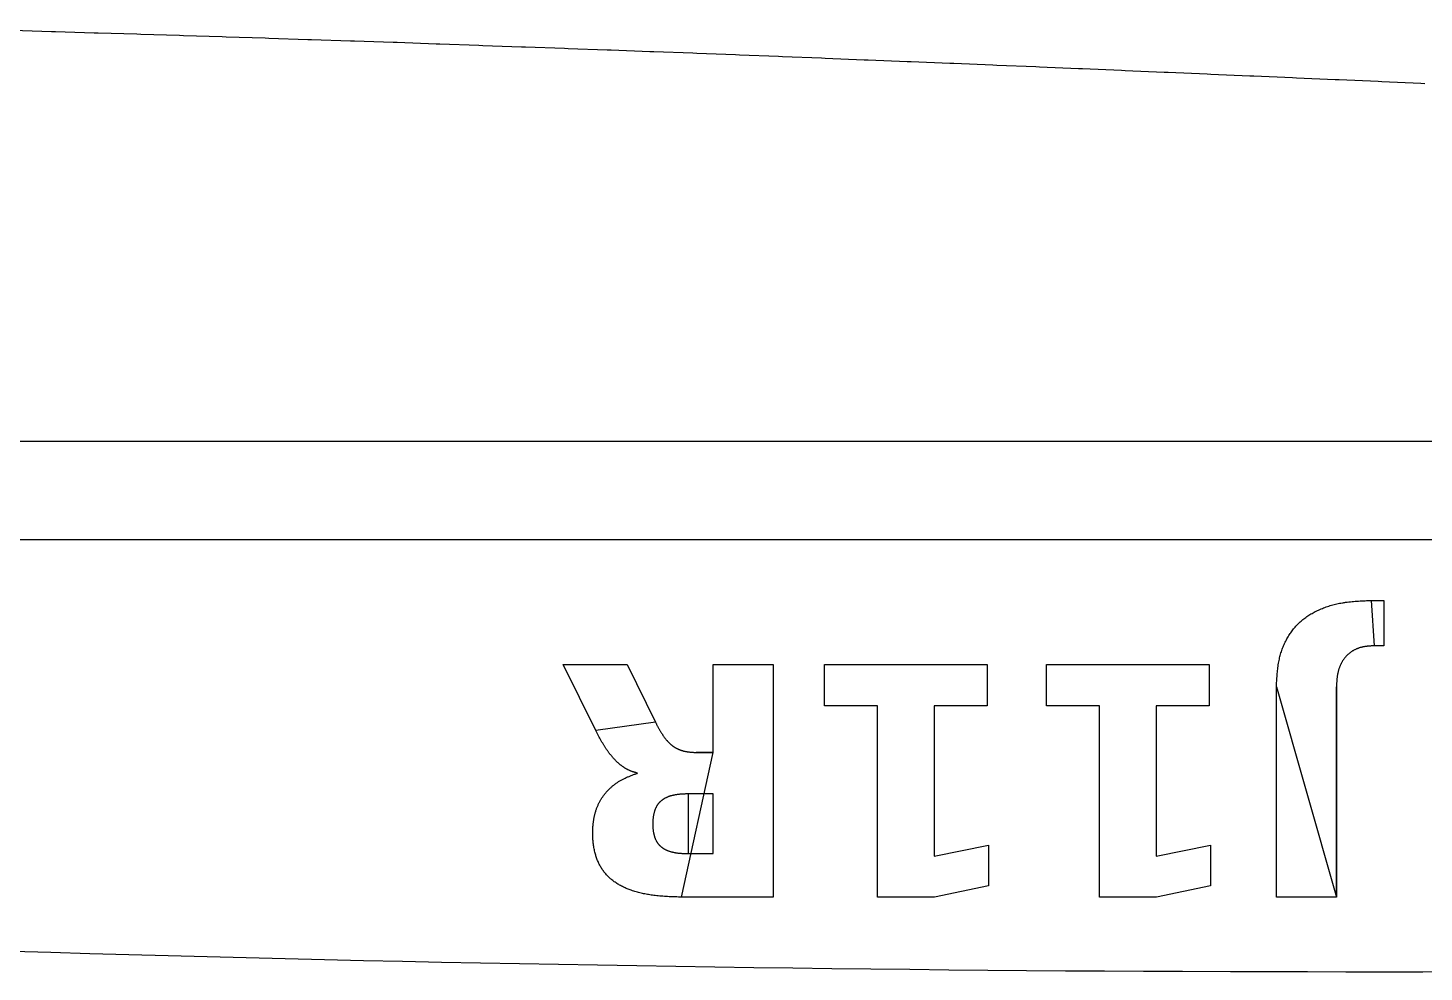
# Model space of a CAD drawing. Extents: x 27 to 271, y 44 to 138.
# Drawn here: x 215.52 to 234.03, y 65.75 to 78.27 of the extents above; entities that cross this region are included whole.
import ezdxf

# ---------------------------------------------------------------- set-up
doc = ezdxf.new("R2010")
doc.units = 0
doc.layers.add('jig_layer', color=7, linetype='CONTINUOUS')
doc.layers.add('jig_number_layer', color=7, linetype='CONTINUOUS')

msp = doc.modelspace()

# ---------------------------------------------------------------- linework, layer by layer
at = {"layer": 'jig_layer', "color": 7}
for points in [[(214.184222, 78.272405), (214.698419, 78.258407), (214.750023, 78.256431), (215.264424, 78.242405), (215.31602, 78.240429), (215.830319, 78.225387), (215.881924, 78.224258)], [(215.881924, 78.224402), (216.396322, 78.209388), (216.44792, 78.207412), (216.962222, 78.192398), (217.013818, 78.190423), (217.528323, 78.174392), (217.579919, 78.173263)], [(217.579919, 78.173405), (218.094619, 78.157403), (218.146224, 78.155427), (218.660918, 78.139397), (218.712522, 78.137421), (219.227222, 78.120403), (219.278922, 78.118428), (219.793721, 78.102397), (219.845422, 78.100422), (220.360522, 78.083404), (220.412121, 78.081428), (220.927419, 78.063394), (220.979122, 78.061419), (221.494522, 78.043385), (221.546222, 78.041409), (222.061622, 78.023375), (222.113323, 78.0214), (222.628821, 78.003366), (222.68062, 78.00139), (223.196221, 77.982368), (223.247918, 77.980393), (223.763721, 77.961371), (223.815422, 77.959395), (224.331522, 77.940374), (224.383222, 77.938398), (224.89942, 77.91836), (224.951222, 77.916385), (225.467522, 77.896347), (225.519321, 77.894371), (226.035918, 77.874334), (226.08772, 77.872358), (226.604418, 77.851333), (226.656223, 77.849357), (227.172819, 77.829319), (227.224723, 77.826328), (227.741421, 77.806318), (227.793223, 77.803327), (228.309921, 77.782329), (228.361723, 77.780354), (228.878122, 77.759328), (228.929921, 77.756337), (229.446221, 77.735339), (229.498023, 77.733364), (230.014018, 77.71135), (230.065718, 77.709375), (230.581621, 77.687361), (230.633422, 77.685386), (231.149121, 77.663344), (231.200819, 77.661369), (231.71632, 77.638339), (231.768021, 77.636364), (232.28322, 77.614351), (232.33492, 77.612375), (232.85012, 77.589346), (232.901721, 77.58737), (233.416622, 77.564341), (233.468319, 77.562365), (233.98292, 77.539336), (234.034618, 77.53736)], [(261.375618, 76.595404), (261.860721, 76.601415), (261.909317, 76.603391), (262.390918, 76.612422), (262.439119, 76.614398), (262.91652, 76.62642), (262.964419, 76.629412), (263.436221, 76.645414), (263.483519, 76.648405), (263.947622, 76.668415), (263.994118, 76.671407), (264.335319, 76.6904), (264.575318, 76.685405), (264.575318, 74.790401), (268.895319, 74.790401), (268.895319, 72.790399), (165.361324, 72.790399), (165.361324, 77.879402)], [(174.879421, 67.502122), (174.478518, 67.498115), (173.99922, 67.489112), (173.76622, 67.484116), (173.347318, 67.493119), (172.733722, 67.499131), (172.733722, 69.489119), (167.515619, 69.489119), (167.515619, 71.489121), (261.933523, 71.489121), (261.933523, 66.354118)], [(231.459222, 65.75712), (230.82432, 65.760111), (230.307622, 65.762087), (229.791017, 65.765107), (229.274319, 65.768098), (228.75772, 65.772106), (228.241123, 65.776113), (227.724422, 65.781109), (227.20762, 65.786104), (226.69082, 65.792115), (226.17382, 65.798127), (225.656721, 65.804138), (225.139623, 65.811137), (224.622419, 65.819124), (224.105222, 65.827111), (223.587824, 65.835098), (223.070522, 65.844129), (222.553019, 65.853132), (222.035522, 65.863122), (221.517921, 65.873113), (221.00032, 65.883104), (220.482521, 65.89411), (219.964821, 65.905117), (219.447121, 65.917111), (218.929323, 65.930122), (218.411323, 65.942116), (217.89342, 65.956115), (217.375418, 65.969125), (216.857224, 65.983123), (216.339124, 65.997121), (215.820921, 66.012107), (215.302716, 66.02715)], [(231.969719, 65.756123), (231.459222, 65.757252)], [(232.480019, 65.755124), (231.969719, 65.756253)], [(234.011524, 65.75412), (233.500524, 65.75412), (232.990322, 65.75412), (232.480019, 65.755249)], [(234.521519, 65.755076), (234.011524, 65.753948)]]:
    msp.add_lwpolyline(points, dxfattribs=at)
at = {"layer": 'jig_number_layer', "color": 7}
for points in [[(233.330428, 70.681454), (233.491656, 70.681454), (233.491656, 70.079937), (233.367639, 70.079937), (233.330428, 70.681454), (233.330428, 70.681454), (233.330428, 70.681454), (233.330428, 70.681454)], [(223.044752, 68.957525), (222.61274, 69.833958), (223.460231, 69.833958), (223.836433, 69.067081), (223.044752, 68.957525), (223.044752, 68.957525), (223.044752, 68.957525), (223.044752, 68.957525)], [(224.603316, 68.666072), (224.603316, 69.833958), (225.399134, 69.833958), (225.399134, 66.747841), (224.183699, 66.747841), (224.603316, 68.666072), (224.603316, 68.666072), (224.603316, 68.666072), (224.603316, 68.666072)], [(228.235137, 69.284121), (227.532336, 69.284121), (227.532336, 67.289411), (228.253736, 67.438238), (228.253736, 66.896668), (227.536468, 66.747841), (226.779926, 66.747841), (226.779926, 69.284121), (226.077125, 69.284121), (226.077125, 69.833958), (228.235137, 69.833958), (228.235137, 69.284121), (228.235137, 69.284121), (228.235137, 69.284121), (228.235137, 69.284121), (228.235137, 69.284121), (228.235137, 69.284121)], [(231.178619, 69.284121), (230.475824, 69.284121), (230.475824, 67.289411), (231.197226, 67.438238), (231.197226, 66.896668), (230.479961, 66.747841), (229.723417, 66.747841), (229.723417, 69.284121), (229.020618, 69.284121), (229.020618, 69.833958), (231.178619, 69.833958), (231.178619, 69.284121), (231.178619, 69.284121), (231.178619, 69.284121), (231.178619, 69.284121), (231.178619, 69.284121), (231.178619, 69.284121)], [(232.865343, 66.747841), (232.069524, 66.747841), (232.069524, 69.534235), (232.865343, 66.747841), (232.865343, 66.747841), (232.865343, 66.747841), (232.865343, 66.747841)], [(232.865343, 69.534235), (232.865343, 66.747841), (232.865343, 66.747841), (232.865343, 69.534235), (232.865343, 69.534235), (232.865343, 69.534235), (232.865343, 69.534235)], [(224.378006, 68.666072), (224.603316, 68.666072), (224.603316, 68.666072), (224.378006, 68.666072), (224.378006, 68.666072), (224.378006, 68.666072), (224.378006, 68.666072)], [(224.268453, 67.324548), (224.603316, 67.324548), (224.603316, 68.116232), (224.268453, 68.116232), (224.268453, 68.116232), (224.268453, 67.324548), (224.268453, 67.324548), (224.268453, 67.324548), (224.268453, 67.324548)]]:
    msp.add_lwpolyline(points, close=True, dxfattribs=at)
for points, knots in [([(232.069524, 69.534235), (232.070107, 69.54737), (232.071271, 69.573642), (232.073319, 69.613036), (232.075628, 69.652382), (232.078384, 69.691665), (232.081719, 69.730868), (232.08582, 69.769978), (232.090852, 69.80896), (232.096928, 69.847771), (232.103884, 69.884664), (232.111684, 69.919604), (232.120111, 69.952605), (232.129581, 69.985347), (232.140115, 70.017784), (232.151706, 70.049884), (232.164383, 70.081575), (232.178137, 70.112823), (232.193007, 70.143563), (232.208578, 70.173), (232.22477, 70.201121), (232.241482, 70.227942), (232.25912, 70.254153), (232.27767, 70.279719), (232.297117, 70.304601), (232.317446, 70.328746), (232.33864, 70.352114), (232.360684, 70.374659), (232.383782, 70.39655), (232.407956, 70.417695), (232.433143, 70.438091), (232.459092, 70.45754), (232.485743, 70.476043), (232.513032, 70.49362), (232.540904, 70.510275), (232.569318, 70.52601), (232.598215, 70.540861), (232.628838, 70.555433), (232.661215, 70.569599), (232.695355, 70.583241), (232.729895, 70.595804), (232.764792, 70.607302), (232.8, 70.617773), (232.835473, 70.627251), (232.871181, 70.635738), (232.907085, 70.643276), (232.945287, 70.650292), (232.985796, 70.656597), (233.02859, 70.662142), (233.071513, 70.666715), (233.11453, 70.670445), (233.157615, 70.673485), (233.200761, 70.675958), (233.243954, 70.678011), (233.287184, 70.679804), (233.316008, 70.680899), (233.33042, 70.681446)], [0, 0, 0, 0, 0.039444, 0.078892, 0.118341, 0.157684, 0.197026, 0.236369, 0.27565, 0.314928, 0.354203, 0.388257, 0.422312, 0.456368, 0.49049, 0.52461, 0.558732, 0.59287, 0.627013, 0.661153, 0.692751, 0.724343, 0.755937, 0.787511, 0.819084, 0.850657, 0.88218, 0.913705, 0.945226, 0.977628, 1.01003, 1.042432, 1.074891, 1.107343, 1.139793, 1.17228, 1.204765, 1.237248, 1.274006, 1.310765, 1.347524, 1.38425, 1.420977, 1.457705, 1.494388, 1.531071, 1.567753, 1.610898, 1.654046, 1.697194, 1.740385, 1.783576, 1.826766, 1.870032, 1.913299, 1.956567, 1.956567, 1.956567, 1.956567]), ([(233.367639, 70.079937), (233.361975, 70.079655), (233.350646, 70.079091), (233.333656, 70.078181), (233.316686, 70.077148), (233.299746, 70.075924), (233.282843, 70.074448), (233.265978, 70.072669), (233.24917, 70.07048), (233.23244, 70.067805), (233.216503, 70.064729), (233.201364, 70.0613), (233.187027, 70.05757), (233.172808, 70.053368), (233.158722, 70.048715), (233.14479, 70.043599), (233.131036, 70.038021), (233.11748, 70.031973), (233.104149, 70.025447), (233.091352, 70.018588), (233.079084, 70.011439), (233.067349, 70.004026), (233.055876, 69.996216), (233.04469, 69.988003), (233.033787, 69.979424), (233.023191, 69.970475), (233.012937, 69.961143), (233.003016, 69.951468), (232.993336, 69.941342), (232.983948, 69.930744), (232.974846, 69.919706), (232.966141, 69.908347), (232.957842, 69.896683), (232.949927, 69.88475), (232.942409, 69.872562), (232.935292, 69.860133), (232.928559, 69.847487), (232.922009, 69.834166), (232.915652, 69.820185), (232.909558, 69.805528), (232.903934, 69.790686), (232.898772, 69.775682), (232.89405, 69.760537), (232.889774, 69.745272), (232.885927, 69.7299), (232.882524, 69.71443), (232.879375, 69.69805), (232.876534, 69.680763), (232.874046, 69.662575), (232.872018, 69.64432), (232.870252, 69.626034), (232.86894, 69.607704), (232.867876, 69.58935), (232.866866, 69.570979), (232.866142, 69.55258), (232.865611, 69.540315), (232.865346, 69.534182)], [0, 0, 0, 0, 0.017013, 0.034029, 0.051045, 0.068014, 0.084981, 0.101946, 0.118885, 0.135826, 0.152765, 0.167569, 0.182384, 0.197202, 0.212042, 0.226879, 0.241719, 0.256561, 0.271399, 0.286238, 0.30011, 0.313986, 0.327871, 0.341739, 0.35561, 0.369483, 0.383339, 0.397193, 0.41105, 0.425353, 0.439659, 0.453961, 0.468276, 0.482598, 0.496911, 0.51123, 0.525557, 0.539884, 0.555754, 0.571626, 0.587496, 0.603362, 0.61922, 0.635081, 0.650913, 0.666753, 0.682594, 0.700947, 0.719303, 0.73766, 0.756043, 0.774414, 0.792787, 0.811196, 0.82961, 0.848026, 0.848026, 0.848026, 0.848026]), ([(223.836433, 69.067081), (223.839126, 69.061895), (223.844513, 69.051519), (223.85263, 69.035972), (223.860801, 69.020453), (223.869059, 69.004987), (223.87744, 68.989593), (223.885962, 68.97428), (223.894654, 68.959066), (223.903549, 68.943974), (223.912156, 68.929874), (223.920451, 68.916754), (223.928395, 68.904593), (223.936532, 68.892558), (223.94487, 68.880658), (223.953411, 68.868903), (223.962186, 68.857314), (223.971178, 68.845888), (223.980399, 68.834638), (223.989291, 68.824263), (223.997804, 68.814723), (224.005897, 68.805983), (224.014165, 68.797414), (224.02262, 68.789041), (224.031274, 68.780888), (224.040126, 68.772962), (224.049192, 68.765288), (224.058469, 68.757888), (224.067701, 68.750954), (224.076882, 68.744505), (224.085976, 68.738506), (224.095236, 68.732763), (224.104661, 68.727277), (224.114244, 68.722051), (224.123966, 68.717075), (224.133815, 68.712352), (224.143783, 68.707889), (224.154184, 68.70357), (224.165003, 68.699383), (224.17625, 68.695372), (224.187597, 68.691671), (224.199033, 68.688255), (224.210548, 68.685118), (224.222142, 68.682292), (224.233768, 68.679634), (224.245481, 68.677425), (224.257733, 68.675345), (224.270556, 68.673587), (224.283908, 68.671928), (224.297297, 68.670542), (224.310724, 68.669544), (224.324164, 68.668651), (224.33761, 68.667704), (224.351087, 68.667242), (224.364564, 68.66665), (224.373554, 68.666278), (224.378049, 68.666091)], [0, 0, 0, 0, 0.017531, 0.035074, 0.052615, 0.070146, 0.087672, 0.105197, 0.122719, 0.140235, 0.157751, 0.172275, 0.186799, 0.201328, 0.215857, 0.230386, 0.244918, 0.259462, 0.274004, 0.288552, 0.300452, 0.31236, 0.324283, 0.336171, 0.348055, 0.359948, 0.371814, 0.383682, 0.395545, 0.406446, 0.417334, 0.428226, 0.439131, 0.450045, 0.460968, 0.471892, 0.482809, 0.49373, 0.505674, 0.517609, 0.529549, 0.541475, 0.553412, 0.565347, 0.577272, 0.589185, 0.601101, 0.61455, 0.62801, 0.641464, 0.654926, 0.6684, 0.681876, 0.695357, 0.708851, 0.722348, 0.722348, 0.722348, 0.722348]), ([(224.183699, 66.747841), (224.169948, 66.748217), (224.142447, 66.74897), (224.101197, 66.750217), (224.059968, 66.751709), (224.018767, 66.753526), (223.977595, 66.755656), (223.936461, 66.758317), (223.895381, 66.761618), (223.85437, 66.765617), (223.815844, 66.770154), (223.77981, 66.775141), (223.746263, 66.78045), (223.712823, 66.786446), (223.679511, 66.79315), (223.64635, 66.800609), (223.613365, 66.808868), (223.580579, 66.817932), (223.548026, 66.827848), (223.517616, 66.838031), (223.48932, 66.848319), (223.463112, 66.858588), (223.437203, 66.869563), (223.411636, 66.881286), (223.386446, 66.893776), (223.36169, 66.907094), (223.337427, 66.921275), (223.313717, 66.936345), (223.291361, 66.951817), (223.270363, 66.967624), (223.250666, 66.98363), (223.231587, 67.000378), (223.213147, 67.017838), (223.1954, 67.036011), (223.178383, 67.054857), (223.162136, 67.074354), (223.1467, 67.094482), (223.131931, 67.115479), (223.117924, 67.137358), (223.104684, 67.160067), (223.092374, 67.18331), (223.080985, 67.20703), (223.070474, 67.231164), (223.060856, 67.255668), (223.052086, 67.280492), (223.044161, 67.305604), (223.036705, 67.332175), (223.029848, 67.360213), (223.023688, 67.389706), (223.018477, 67.419378), (223.014235, 67.449201), (223.010852, 67.479129), (223.008336, 67.509148), (223.0065, 67.539224), (223.005577, 67.569347), (223.00538, 67.596584), (223.005615, 67.620919), (223.006161, 67.642349), (223.00708, 67.663753), (223.008424, 67.685128), (223.010212, 67.706463), (223.012426, 67.72776), (223.015164, 67.748991), (223.018235, 67.770172), (223.021713, 67.790626), (223.025557, 67.810349), (223.029704, 67.829343), (223.034285, 67.848243), (223.039305, 67.867032), (223.044788, 67.88569), (223.050732, 67.904204), (223.05715, 67.922559), (223.064047, 67.94074), (223.071314, 67.958405), (223.078906, 67.975557), (223.086821, 67.992179), (223.095159, 68.00859), (223.103937, 68.024772), (223.113145, 68.040713), (223.122759, 68.056413), (223.132817, 68.071828), (223.143269, 68.086977), (223.154144, 68.101833), (223.165435, 68.116385), (223.177111, 68.130642), (223.189175, 68.144576), (223.201603, 68.158188), (223.21438, 68.171475), (223.227496, 68.184432), (223.24095, 68.197043), (223.254713, 68.209322), (223.269085, 68.22154), (223.284105, 68.233632), (223.299755, 68.245598), (223.315705, 68.257155), (223.331941, 68.268303), (223.348448, 68.279042), (223.365219, 68.289345), (223.38222, 68.299242), (223.399458, 68.308701), (223.417537, 68.318066), (223.436486, 68.327261), (223.456284, 68.336291), (223.476282, 68.344915), (223.496411, 68.353165), (223.516789, 68.361131), (223.536801, 68.368834), (223.558656, 68.376424), (223.57397, 68.383679), (223.608114, 68.390456), (223.585534, 68.394572), (223.575377, 68.398087), (223.563121, 68.401627), (223.551473, 68.405298), (223.539727, 68.409092), (223.528089, 68.413071), (223.51653, 68.41727), (223.505076, 68.421718), (223.493677, 68.426488), (223.482361, 68.431616), (223.471131, 68.437079), (223.460042, 68.442844), (223.449099, 68.448905), (223.438298, 68.455234), (223.427643, 68.461812), (223.417145, 68.468643), (223.406785, 68.475696), (223.396415, 68.483112), (223.386011, 68.490842), (223.375604, 68.498921), (223.365358, 68.507196), (223.355284, 68.515673), (223.345371, 68.524327), (223.335597, 68.533138), (223.326001, 68.542143), (223.316548, 68.5513), (223.306832, 68.561013), (223.296878, 68.571307), (223.286694, 68.582191), (223.2767, 68.59325), (223.26687, 68.604458), (223.257216, 68.615819), (223.247718, 68.627316), (223.238399, 68.638959), (223.229227, 68.650714), (223.219653, 68.663306), (223.209716, 68.676762), (223.199437, 68.691095), (223.189357, 68.705566), (223.179466, 68.720165), (223.16977, 68.734893), (223.160239, 68.749726), (223.150903, 68.764682), (223.141722, 68.779733), (223.132204, 68.795712), (223.12238, 68.812638), (223.112259, 68.830513), (223.102308, 68.848484), (223.092496, 68.866533), (223.082802, 68.884645), (223.073213, 68.902818), (223.063685, 68.921025), (223.054206, 68.939257), (223.047909, 68.951421), (223.04476, 68.957503)], [0, 0, 0, 0, 0.041268, 0.082536, 0.123806, 0.165033, 0.206258, 0.247485, 0.288689, 0.329892, 0.371095, 0.405055, 0.439018, 0.47298, 0.506967, 0.540953, 0.57494, 0.608964, 0.642989, 0.677017, 0.705161, 0.733306, 0.761453, 0.78956, 0.817674, 0.845788, 0.873877, 0.901964, 0.93005, 0.955419, 0.980795, 1.00617, 1.031563, 1.056959, 1.082355, 1.107718, 1.133076, 1.158431, 1.184708, 1.210988, 1.237268, 1.263591, 1.289908, 1.316221, 1.342546, 1.368875, 1.395205, 1.425325, 1.45545, 1.485576, 1.515689, 1.545803, 1.575918, 1.606055, 1.636187, 1.666319, 1.687761, 1.709194, 1.730626, 1.752028, 1.77344, 1.794854, 1.816256, 1.837657, 1.859058, 1.878491, 1.897935, 1.917378, 1.936827, 1.956271, 1.975715, 1.995155, 2.014599, 2.034044, 2.052453, 2.070862, 2.089268, 2.107671, 2.126083, 2.14449, 2.162893, 2.181293, 2.199698, 2.218118, 2.236544, 2.254974, 2.273405, 2.291835, 2.310268, 2.328709, 2.34715, 2.365594, 2.385294, 2.404991, 2.42469, 2.444379, 2.464071, 2.483759, 2.503423, 2.523081, 2.54274, 2.564499, 2.586259, 2.608022, 2.62981, 2.651593, 2.673376, 2.695195, 2.717017, 2.73884, 2.751087, 2.76343, 2.775775, 2.788089, 2.800405, 2.812716, 2.825008, 2.83729, 2.849577, 2.862072, 2.874558, 2.887036, 2.899561, 2.912082, 2.92459, 2.937123, 2.949653, 2.962186, 2.975366, 2.988534, 3.001708, 3.014874, 3.028032, 3.041184, 3.054347, 3.067509, 3.080666, 3.09556, 3.110466, 3.125378, 3.140277, 3.155187, 3.170104, 3.185014, 3.199925, 3.214832, 3.232469, 3.250106, 3.267742, 3.285376, 3.303006, 3.320639, 3.338269, 3.355897, 3.373528, 3.394065, 3.414608, 3.43515, 3.455692, 3.476237, 3.496779, 3.517336, 3.537883, 3.558428, 3.558428, 3.558428, 3.558428]), ([(224.268453, 68.116232), (224.262846, 68.116046), (224.25163, 68.115673), (224.23481, 68.115082), (224.217991, 68.11462), (224.2012, 68.113672), (224.184416, 68.112745), (224.167647, 68.11162), (224.150915, 68.110062), (224.134209, 68.108289), (224.118568, 68.106255), (224.104006, 68.10398), (224.090509, 68.101589), (224.077065, 68.098907), (224.063693, 68.095859), (224.050398, 68.09248), (224.037199, 68.08872), (224.024109, 68.084582), (224.011142, 68.080048), (223.999067, 68.075383), (223.987865, 68.070666), (223.97753, 68.065946), (223.967346, 68.06092), (223.957343, 68.055552), (223.947534, 68.049849), (223.937944, 68.043795), (223.928611, 68.037375), (223.919552, 68.03059), (223.910935, 68.023521), (223.90275, 68.016207), (223.895009, 68.008657), (223.887575, 68.000794), (223.880463, 67.992633), (223.873684, 67.984189), (223.867228, 67.975501), (223.861107, 67.966573), (223.855343, 67.957409), (223.849717, 67.947674), (223.844283, 67.937354), (223.839088, 67.926453), (223.834306, 67.915363), (223.829935, 67.904103), (223.825938, 67.892702), (223.822295, 67.88118), (223.819, 67.869553), (223.816046, 67.857832), (223.813249, 67.845287), (223.810637, 67.831921), (223.808282, 67.817734), (223.806272, 67.803499), (223.804738, 67.789206), (223.803395, 67.774895), (223.802402, 67.760547), (223.801733, 67.746178), (223.801391, 67.731795), (223.801295, 67.717462), (223.801395, 67.703178), (223.801732, 67.688946), (223.802407, 67.674729), (223.803374, 67.660537), (223.804585, 67.646365), (223.806295, 67.632244), (223.80817, 67.61814), (223.810593, 67.604116), (223.813211, 67.590901), (223.816054, 67.578517), (223.818983, 67.566936), (223.822268, 67.555455), (223.825886, 67.544075), (223.829886, 67.532825), (223.834282, 67.521727), (223.839057, 67.510788), (223.844257, 67.50005), (223.849684, 67.489888), (223.855326, 67.480316), (223.861103, 67.471304), (223.867227, 67.462519), (223.873689, 67.453978), (223.880483, 67.445699), (223.887605, 67.437713), (223.895018, 67.430006), (223.902748, 67.422624), (223.910922, 67.415445), (223.919549, 67.408511), (223.928629, 67.401861), (223.937978, 67.395581), (223.947563, 67.389653), (223.957376, 67.384089), (223.967376, 67.378852), (223.977548, 67.373945), (223.987868, 67.369352), (223.999062, 67.364757), (224.011137, 67.360201), (224.024118, 67.355773), (224.037219, 67.351729), (224.050422, 67.348053), (224.063714, 67.344749), (224.077081, 67.341773), (224.090512, 67.339116), (224.103998, 67.336785), (224.118551, 67.334592), (224.134189, 67.332643), (224.15089, 67.330811), (224.167635, 67.329344), (224.184398, 67.328088), (224.201182, 67.327151), (224.217981, 67.326417), (224.234787, 67.325676), (224.251611, 67.325237), (224.262824, 67.324894), (224.268431, 67.324723)], [0, 0, 0, 0, 0.016832, 0.033664, 0.050493, 0.067305, 0.084115, 0.100923, 0.117721, 0.134522, 0.151322, 0.165033, 0.178735, 0.19244, 0.206155, 0.219874, 0.23359, 0.247321, 0.261054, 0.274792, 0.286151, 0.297513, 0.308872, 0.320215, 0.331563, 0.342905, 0.354227, 0.365541, 0.376849, 0.387654, 0.39846, 0.409279, 0.420105, 0.43093, 0.441753, 0.452573, 0.463394, 0.474225, 0.486296, 0.498374, 0.510442, 0.522519, 0.534601, 0.546682, 0.558764, 0.570851, 0.582938, 0.597322, 0.6117, 0.626078, 0.640443, 0.65482, 0.669198, 0.683585, 0.697971, 0.712356, 0.726586, 0.740822, 0.75506, 0.769279, 0.783498, 0.797724, 0.811946, 0.82618, 0.84041, 0.852357, 0.864294, 0.876241, 0.888176, 0.900112, 0.912054, 0.92398, 0.935911, 0.947837, 0.958532, 0.969235, 0.979942, 0.990651, 1.001358, 1.012062, 1.022745, 1.033429, 1.044119, 1.055372, 1.066622, 1.077872, 1.089151, 1.100424, 1.111708, 1.123009, 1.134301, 1.145591, 1.159304, 1.173013, 1.186731, 1.200431, 1.214122, 1.227817, 1.241509, 1.255193, 1.26887, 1.285659, 1.302465, 1.319271, 1.336085, 1.352891, 1.369698, 1.386531, 1.403357, 1.420186, 1.420186, 1.420186, 1.420186])]:
    msp.add_open_spline(points, degree=3, knots=knots, dxfattribs=at)

doc.saveas('drawing.dxf')
